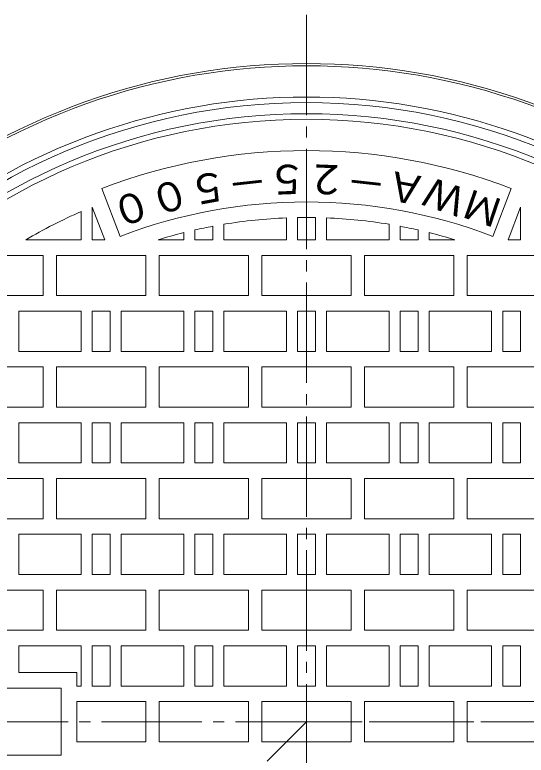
# Model space of a CAD drawing. Units: millimetres, scale not verified. Extents: x -839 to 950, y -677 to 661.
# Drawn here: x -479.6 to -250.4, y 323.7 to 655.5 of the extents above; entities that cross this region are included whole.
import ezdxf
from ezdxf.enums import TextEntityAlignment as Align

# ---------------------------------------------------------------- set-up
doc = ezdxf.new("R2010")
doc.units = ezdxf.units.MM
doc.header["$LTSCALE"] = 5
doc.linetypes.add('CHAIN1', pattern=[8, 5, -1, 1, -1])
doc.linetypes.add('CHAIN2', pattern=[12, 9, -1, 1, -1])
for name, color, linetype, lineweight in [('8-1', 2, 'Continuous', 9), ('8-2', 3, 'Continuous', 9), ('8-5', 7, 'Continuous', 9)]:
    doc.layers.add(name, color=color, linetype=linetype, lineweight=lineweight)
doc.styles.add('ＭＳ ゴシック', font='')
doc.styles.get('ＭＳ ゴシック').set_extended_font_data('MS Gothic')

msp = doc.modelspace()

# ---------------------------------------------------------------- linework, layer by layer
at = {"layer": '8-1'}
for radius in [277.5, 272.5]:
    msp.add_circle((-348.876, 338.689), radius, dxfattribs=at)
for radius, start, end in [(295, 50.10187, 129.89813), (294, 50.10187, 129.89813), (280, 50.23071, 129.76929)]:
    msp.add_arc((-348.876, 338.689), radius, start, end, dxfattribs=at)
at = {"layer": '8-2', "linetype": 'CHAIN2'}
for p, q in [((-348.876, 655.532), (-348.876, 21.845)), ((-680.738, 338.689), (-35.146, 338.689))]:
    msp.add_line(p, q, dxfattribs=at)
at = {"layer": '8-2'}
for p, q in [((-440.618, 577.685), (-432.375, 556.213)), ((-257.133, 577.685), (-265.376, 556.213)), ((-444.875, 569.243), (-444.875, 554.69)), ((-444.875, 569.243), (-439.289, 554.69)), ((-252.876, 569.243), (-258.462, 554.69)), ((-252.876, 569.243), (-252.876, 554.69)), ((-449.875, 567.379), (-449.875, 554.69)), ((-357.875, 564.509), (-357.875, 554.69)), ((-352.875, 564.653), (-352.875, 554.69)), ((-344.876, 564.653), (-344.876, 554.69)), ((-339.876, 564.509), (-339.876, 554.69)), ((-385.875, 561.639), (-385.875, 554.69)), ((-311.876, 561.639), (-311.876, 554.69)), ((-403.875, 557.894), (-403.875, 554.69)), ((-398.875, 559.088), (-398.875, 554.69)), ((-390.875, 560.751), (-390.875, 554.69)), ((-306.876, 560.751), (-306.876, 554.69)), ((-298.876, 559.088), (-298.876, 554.69)), ((-293.876, 557.894), (-293.876, 554.69)), ((-474.746, 554.69), (-449.875, 554.69)), ((-444.875, 554.69), (-439.289, 554.69)), ((-415.355, 554.69), (-403.875, 554.69)), ((-398.875, 554.69), (-390.875, 554.69)), ((-385.875, 554.69), (-357.875, 554.69)), ((-352.875, 554.69), (-348.876, 554.69)), ((-344.876, 554.69), (-348.876, 554.69)), ((-311.876, 554.69), (-339.876, 554.69)), ((-298.876, 554.69), (-306.876, 554.69)), ((-282.396, 554.69), (-293.876, 554.69)), ((-252.876, 554.69), (-258.462, 554.69)), ((-486.056, 547.69), (-466.876, 547.69)), ((-466.876, 547.69), (-466.876, 529.689)), ((-460.876, 547.69), (-460.876, 529.689)), ((-414.876, 547.69), (-414.876, 529.689)), ((-368.875, 547.69), (-368.875, 529.689)), ((-368.875, 547.69), (-348.876, 547.69)), ((-328.876, 547.69), (-348.876, 547.69)), ((-328.876, 547.69), (-328.876, 529.689)), ((-282.875, 547.69), (-282.875, 529.689)), ((-506.467, 529.689), (-466.876, 529.689)), ((-460.876, 529.689), (-420.876, 529.689)), ((-414.876, 529.689), (-374.875, 529.689)), ((-368.875, 529.689), (-348.876, 529.689)), ((-328.876, 529.689), (-348.876, 529.689)), ((-282.875, 529.689), (-322.876, 529.689)), ((-236.875, 529.689), (-276.875, 529.689)), ((-477.875, 522.689), (-477.875, 504.689)), ((-477.875, 522.689), (-449.875, 522.689)), ((-449.875, 522.689), (-449.875, 504.689)), ((-444.875, 522.689), (-444.875, 504.689)), ((-444.875, 522.689), (-436.875, 522.689)), ((-436.875, 522.689), (-436.875, 504.689)), ((-431.875, 522.689), (-431.875, 504.689)), ((-431.875, 522.689), (-403.875, 522.689)), ((-403.875, 522.689), (-403.875, 504.689)), ((-398.875, 522.689), (-398.875, 504.689)), ((-398.875, 522.689), (-390.875, 522.689)), ((-390.875, 522.689), (-390.875, 504.689)), ((-385.875, 522.689), (-385.875, 504.689)), ((-385.875, 522.689), (-357.875, 522.689)), ((-357.875, 522.689), (-357.875, 504.689)), ((-352.875, 522.689), (-352.875, 504.689)), ((-352.875, 522.689), (-348.876, 522.689)), ((-344.876, 522.689), (-348.876, 522.689)), ((-344.876, 522.689), (-344.876, 504.689)), ((-339.876, 522.689), (-339.876, 504.689)), ((-311.876, 522.689), (-339.876, 522.689)), ((-311.876, 522.689), (-311.876, 504.689)), ((-306.876, 522.689), (-306.876, 504.689)), ((-298.876, 522.689), (-306.876, 522.689)), ((-298.876, 522.689), (-298.876, 504.689)), ((-293.876, 522.689), (-293.876, 504.689)), ((-265.876, 522.689), (-293.876, 522.689)), ((-265.876, 522.689), (-265.876, 504.689)), ((-260.876, 522.689), (-260.876, 504.689)), ((-252.876, 522.689), (-260.876, 522.689)), ((-252.876, 522.689), (-252.876, 504.689)), ((-477.875, 504.689), (-449.875, 504.689)), ((-444.875, 504.689), (-436.875, 504.689)), ((-431.875, 504.689), (-403.875, 504.689)), ((-398.875, 504.689), (-390.875, 504.689)), ((-385.875, 504.689), (-357.875, 504.689)), ((-352.875, 504.689), (-348.876, 504.689)), ((-344.876, 504.689), (-348.876, 504.689)), ((-311.876, 504.689), (-339.876, 504.689)), ((-298.876, 504.689), (-306.876, 504.689)), ((-265.876, 504.689), (-293.876, 504.689)), ((-252.876, 504.689), (-260.876, 504.689)), ((-496.544, 497.689), (-466.876, 497.689)), ((-466.876, 497.689), (-466.876, 479.689)), ((-460.876, 497.689), (-460.876, 479.689)), ((-414.876, 497.689), (-414.876, 479.689)), ((-368.875, 497.689), (-368.875, 479.689)), ((-368.875, 497.689), (-348.876, 497.689)), ((-328.876, 497.689), (-348.876, 497.689)), ((-328.876, 497.689), (-328.876, 479.689)), ((-282.875, 497.689), (-282.875, 479.689)), ((-506.876, 479.689), (-466.876, 479.689)), ((-460.876, 479.689), (-420.876, 479.689)), ((-414.876, 479.689), (-374.875, 479.689)), ((-368.875, 479.689), (-348.876, 479.689)), ((-328.876, 479.689), (-348.876, 479.689)), ((-282.875, 479.689), (-322.876, 479.689)), ((-236.875, 479.689), (-276.875, 479.689)), ((-477.875, 472.689), (-477.875, 454.689)), ((-477.875, 472.689), (-449.875, 472.689)), ((-449.875, 472.689), (-449.875, 454.689)), ((-444.875, 472.689), (-444.875, 454.689)), ((-444.875, 472.689), (-436.875, 472.689)), ((-436.875, 472.689), (-436.875, 454.689)), ((-431.875, 472.689), (-431.875, 454.689)), ((-431.875, 472.689), (-403.875, 472.689)), ((-403.875, 472.689), (-403.875, 454.689)), ((-398.875, 472.689), (-398.875, 454.689)), ((-398.875, 472.689), (-390.875, 472.689)), ((-390.875, 472.689), (-390.875, 454.689)), ((-385.875, 472.689), (-385.875, 454.689)), ((-385.875, 472.689), (-357.875, 472.689)), ((-357.875, 472.689), (-357.875, 454.689)), ((-352.875, 472.689), (-352.875, 454.689)), ((-352.875, 472.689), (-348.876, 472.689)), ((-344.876, 472.689), (-348.876, 472.689)), ((-344.876, 472.689), (-344.876, 454.689)), ((-339.876, 472.689), (-339.876, 454.689)), ((-311.876, 472.689), (-339.876, 472.689)), ((-311.876, 472.689), (-311.876, 454.689)), ((-306.876, 472.689), (-306.876, 454.689)), ((-298.876, 472.689), (-306.876, 472.689)), ((-298.876, 472.689), (-298.876, 454.689)), ((-293.876, 472.689), (-293.876, 454.689)), ((-265.876, 472.689), (-293.876, 472.689)), ((-265.876, 472.689), (-265.876, 454.689)), ((-260.876, 472.689), (-260.876, 454.689)), ((-252.876, 472.689), (-260.876, 472.689)), ((-252.876, 472.689), (-252.876, 454.689)), ((-477.875, 454.689), (-449.875, 454.689)), ((-444.875, 454.689), (-436.875, 454.689)), ((-431.875, 454.689), (-403.875, 454.689)), ((-398.875, 454.689), (-390.875, 454.689)), ((-385.875, 454.689), (-357.875, 454.689)), ((-352.875, 454.689), (-348.876, 454.689)), ((-344.876, 454.689), (-348.876, 454.689)), ((-311.876, 454.689), (-339.876, 454.689)), ((-298.876, 454.689), (-306.876, 454.689)), ((-265.876, 454.689), (-293.876, 454.689)), ((-252.876, 454.689), (-260.876, 454.689)), ((-460.876, 447.689), (-460.876, 429.689)), ((-414.876, 447.689), (-414.876, 429.689)), ((-368.875, 447.689), (-368.875, 429.689)), ((-368.875, 447.689), (-348.876, 447.689)), ((-328.876, 447.689), (-348.876, 447.689)), ((-328.876, 447.689), (-328.876, 429.689)), ((-282.875, 447.689), (-282.875, 429.689)), ((-506.876, 429.689), (-466.876, 429.689)), ((-460.876, 429.689), (-420.876, 429.689)), ((-414.876, 429.689), (-374.875, 429.689)), ((-368.875, 429.689), (-348.876, 429.689)), ((-328.876, 429.689), (-348.876, 429.689)), ((-282.875, 429.689), (-322.876, 429.689)), ((-236.875, 429.689), (-276.875, 429.689)), ((-477.875, 422.689), (-477.875, 404.689)), ((-477.875, 422.689), (-449.875, 422.689)), ((-449.875, 422.689), (-449.875, 404.689)), ((-444.875, 422.689), (-444.875, 404.689)), ((-444.875, 422.689), (-436.875, 422.689)), ((-436.875, 422.689), (-436.875, 404.689)), ((-431.875, 422.689), (-431.875, 404.689)), ((-431.875, 422.689), (-403.875, 422.689)), ((-403.875, 422.689), (-403.875, 404.689)), ((-398.875, 422.689), (-398.875, 404.689)), ((-398.875, 422.689), (-390.875, 422.689)), ((-390.875, 422.689), (-390.875, 404.689)), ((-385.875, 422.689), (-357.875, 422.689)), ((-385.875, 422.689), (-385.875, 404.689)), ((-357.875, 422.689), (-357.875, 404.689)), ((-352.875, 422.689), (-348.876, 422.689)), ((-352.875, 422.689), (-352.875, 404.689)), ((-344.876, 422.689), (-348.876, 422.689)), ((-344.876, 422.689), (-344.876, 404.689)), ((-311.876, 422.689), (-339.876, 422.689)), ((-339.876, 422.689), (-339.876, 404.689)), ((-311.876, 422.689), (-311.876, 404.689)), ((-306.876, 422.689), (-306.876, 404.689)), ((-298.876, 422.689), (-306.876, 422.689)), ((-298.876, 422.689), (-298.876, 404.689)), ((-293.876, 422.689), (-293.876, 404.689)), ((-265.876, 422.689), (-293.876, 422.689)), ((-265.876, 422.689), (-265.876, 404.689)), ((-260.876, 422.689), (-260.876, 404.689)), ((-252.876, 422.689), (-260.876, 422.689)), ((-252.876, 422.689), (-252.876, 404.689)), ((-477.875, 404.689), (-449.875, 404.689)), ((-444.875, 404.689), (-436.875, 404.689)), ((-431.875, 404.689), (-403.875, 404.689)), ((-398.875, 404.689), (-390.875, 404.689)), ((-357.875, 404.689), (-385.875, 404.689)), ((-344.876, 404.689), (-352.875, 404.689)), ((-311.876, 404.689), (-339.876, 404.689)), ((-298.876, 404.689), (-306.876, 404.689)), ((-265.876, 404.689), (-293.876, 404.689)), ((-252.876, 404.689), (-260.876, 404.689)), ((-460.876, 397.689), (-460.876, 379.689)), ((-460.876, 397.689), (-420.876, 397.689)), ((-420.876, 397.689), (-420.876, 379.689)), ((-414.876, 397.689), (-414.876, 379.689)), ((-368.875, 397.689), (-368.875, 379.689)), ((-368.875, 397.689), (-328.876, 397.689)), ((-328.876, 397.689), (-328.876, 379.689)), ((-282.876, 397.689), (-282.876, 379.689)), ((-236.875, 397.689), (-276.875, 397.689)), ((-276.875, 397.689), (-276.875, 379.689)), ((-506.876, 379.689), (-466.876, 379.689)), ((-460.876, 379.689), (-420.876, 379.689)), ((-414.876, 379.689), (-374.876, 379.689)), ((-368.875, 379.689), (-328.876, 379.689)), ((-282.876, 379.689), (-322.875, 379.689)), ((-236.875, 379.689), (-276.875, 379.689)), ((-477.875, 372.689), (-449.875, 372.689)), ((-477.875, 372.689), (-477.875, 360.688)), ((-449.875, 372.689), (-449.875, 354.689)), ((-444.875, 372.689), (-444.875, 354.689)), ((-444.875, 372.689), (-436.875, 372.689)), ((-436.875, 372.689), (-436.875, 354.689)), ((-431.875, 372.689), (-431.875, 354.689)), ((-431.875, 372.689), (-403.875, 372.689)), ((-403.875, 372.689), (-403.875, 354.689)), ((-398.875, 372.689), (-398.875, 354.689)), ((-398.875, 372.689), (-390.875, 372.689)), ((-390.875, 372.689), (-390.875, 354.689)), ((-385.875, 372.689), (-357.875, 372.689)), ((-385.875, 372.689), (-385.875, 354.689)), ((-357.875, 372.689), (-357.875, 354.689)), ((-352.875, 372.689), (-348.876, 372.689)), ((-352.875, 372.689), (-352.875, 354.689)), ((-344.876, 372.689), (-348.876, 372.689)), ((-344.876, 372.689), (-344.876, 354.689)), ((-311.876, 372.689), (-339.876, 372.689)), ((-339.876, 372.689), (-339.876, 354.689)), ((-311.876, 372.689), (-311.876, 354.689)), ((-306.876, 372.689), (-306.876, 354.689)), ((-298.876, 372.689), (-306.876, 372.689)), ((-298.876, 372.689), (-298.876, 354.689)), ((-293.876, 372.689), (-293.876, 354.689)), ((-265.876, 372.689), (-293.876, 372.689)), ((-265.876, 372.689), (-265.876, 354.689)), ((-260.876, 372.689), (-260.876, 354.689)), ((-252.876, 372.689), (-260.876, 372.689)), ((-252.876, 372.689), (-252.876, 354.689)), ((-477.875, 360.688), (-451.876, 360.688)), ((-514.876, 353.688), (-458.876, 353.688)), ((-458.876, 353.689), (-458.876, 338.688)), ((-444.875, 354.689), (-436.875, 354.689)), ((-431.875, 354.689), (-403.875, 354.689)), ((-398.875, 354.689), (-390.875, 354.689)), ((-357.875, 354.689), (-385.875, 354.689)), ((-344.876, 354.689), (-352.875, 354.689)), ((-311.876, 354.689), (-339.876, 354.689)), ((-298.876, 354.689), (-306.876, 354.689)), ((-265.876, 354.689), (-293.876, 354.689)), ((-252.876, 354.689), (-260.876, 354.689)), ((-451.875, 347.689), (-420.876, 347.689)), ((-451.875, 347.689), (-451.875, 338.688)), ((-420.876, 347.689), (-420.876, 338.688)), ((-414.876, 347.689), (-374.876, 347.689)), ((-414.876, 347.689), (-414.876, 338.688)), ((-374.876, 347.689), (-374.876, 338.688)), ((-368.875, 347.689), (-328.876, 347.689)), ((-368.875, 347.689), (-368.875, 338.688)), ((-328.876, 347.689), (-328.876, 338.688)), ((-282.876, 347.689), (-322.875, 347.689)), ((-322.875, 347.689), (-322.875, 338.688)), ((-282.876, 347.689), (-282.876, 338.688)), ((-245.875, 347.689), (-276.875, 347.689)), ((-276.875, 347.689), (-276.875, 338.688)), ((-458.876, 323.689), (-458.876, 338.689)), ((-451.875, 329.689), (-451.875, 338.689)), ((-420.876, 329.689), (-420.876, 338.689)), ((-414.876, 329.689), (-414.876, 338.689)), ((-374.876, 329.689), (-374.876, 338.689)), ((-368.875, 329.689), (-368.875, 338.689)), ((-328.876, 329.689), (-328.876, 338.689)), ((-322.875, 329.689), (-322.875, 338.689)), ((-282.876, 329.689), (-282.876, 338.689)), ((-276.875, 329.689), (-276.875, 338.689)), ((-451.875, 329.689), (-420.876, 329.689)), ((-414.876, 329.689), (-374.876, 329.689)), ((-368.875, 329.689), (-328.876, 329.689)), ((-282.876, 329.689), (-322.875, 329.689)), ((-245.875, 329.689), (-276.875, 329.689)), ((-514.876, 323.689), (-458.876, 323.689))]:
    msp.add_line(p, q, dxfattribs=at)
for points in [[(-460.876, 547.69), (-420.876, 547.69), (-420.876, 529.689)], [(-414.876, 547.69), (-374.875, 547.69), (-374.875, 529.689)], [(-282.875, 547.69), (-322.876, 547.69), (-322.876, 529.689)], [(-236.875, 547.69), (-276.875, 547.69), (-276.875, 529.689)], [(-460.876, 497.689), (-420.876, 497.689), (-420.876, 479.689)], [(-414.876, 497.689), (-374.875, 497.689), (-374.875, 479.689)], [(-282.875, 497.689), (-322.876, 497.689), (-322.876, 479.689)], [(-236.875, 497.689), (-276.875, 497.689), (-276.875, 479.689)], [(-506.876, 447.689), (-466.876, 447.689), (-466.876, 429.689)], [(-460.876, 447.689), (-420.876, 447.689), (-420.876, 429.689)], [(-414.876, 447.689), (-374.875, 447.689), (-374.875, 429.689)], [(-282.875, 447.689), (-322.876, 447.689), (-322.876, 429.689)], [(-236.875, 447.689), (-276.875, 447.689), (-276.875, 429.689)], [(-506.876, 397.689), (-466.876, 397.689), (-466.876, 379.689)], [(-414.876, 397.689), (-374.876, 397.689), (-374.876, 379.689)], [(-282.876, 397.689), (-322.875, 397.689), (-322.875, 379.689)], [(-451.875, 360.689), (-451.875, 354.689), (-449.875, 354.689)]]:
    msp.add_lwpolyline(points, dxfattribs=at)
msp.add_circle((-348.876, 338.689), 270, dxfattribs=at)
for radius, start, end in [(256, 69, 111), (233, 68.99998, 111), (250, 113.82841, 120.23076), (226, 92.28229, 99.42268), (226, 90, 91.01413), (226, 88.98587, 90), (226, 80.57732, 87.71771), (226, 104.08507, 107.10695), (226, 100.71013, 102.78178), (226, 77.21822, 79.28987), (226, 72.89305, 75.91493)]:
    msp.add_arc((-348.876, 338.689), radius, start, end, dxfattribs=at)
at = {"layer": '8-5', "color": 4, "linetype": 'CHAIN1'}
for q in [(-612.698, 74.866), (-3.372, 338.689)]:
    msp.add_line((-348.876, 338.689), q, dxfattribs=at)

# ---------------------------------------------------------------- texts
at = {"layer": '8-2', "color": 7, "style": 'ＭＳ ゴシック'}
for s, rotation, p in [('５', 182.1, (-349.06, 592.596)), ('２', 177.9, (-330.482, 591.937)), ('５', 190.5, (-386.112, 589.832)), ('Ａ', 169.5, (-293.719, 586.552)), ('０', 198.9, (-405.209, 586.864)), ('－', 186.3, (-367.637, 591.894)), ('－', 173.7, (-312.001, 589.918)), ('Ｗ', 161.1, (-275.291, 581.033)), ('０', 198.9, (-422.363, 581.685)), ('Ｍ', 161.1, (-258.137, 575.854))]:
    msp.add_text(s, height=13.2, rotation=rotation, dxfattribs=at).set_placement(p, align=Align.BOTTOM_LEFT)

doc.saveas('drawing.dxf')
